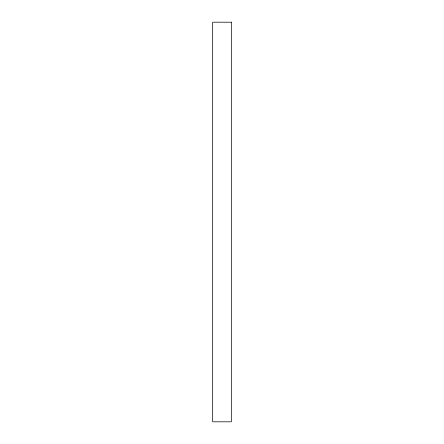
<?xml version="1.0" encoding="UTF-8"?>
<svg xmlns="http://www.w3.org/2000/svg" width="444" height="444" viewBox="0 0 444 444"><rect width="100%" height="100%" fill="white"/><g stroke="black" fill="none" stroke-linecap="round" stroke-linejoin="round"><path stroke-width="0.67" d="M231.324 22.2L212.676 22.2L212.676 421.8L231.324 421.8L231.324 22.2"/></g></svg>
